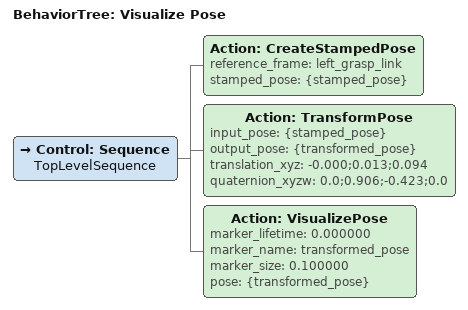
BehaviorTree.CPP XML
<?xml version="1.0" encoding="UTF-8" ?>
<root BTCPP_format="4" main_tree_to_execute="Visualize Pose">
  <BehaviorTree ID="Visualize Pose" _description="">
    <Control ID="Sequence" name="TopLevelSequence">
      <Action
        ID="CreateStampedPose"
        reference_frame="left_grasp_link"
        stamped_pose="{stamped_pose}"
      />
      <Action
        ID="TransformPose"
        input_pose="{stamped_pose}"
        output_pose="{transformed_pose}"
        translation_xyz="-0.000;0.013;0.094"
        quaternion_xyzw="0.0;0.906;-0.423;0.0"
      />
      <Action
        ID="VisualizePose"
        marker_lifetime="0.000000"
        marker_name="transformed_pose"
        marker_size="0.100000"
        pose="{transformed_pose}"
      />
    </Control>
  </BehaviorTree>
</root>
